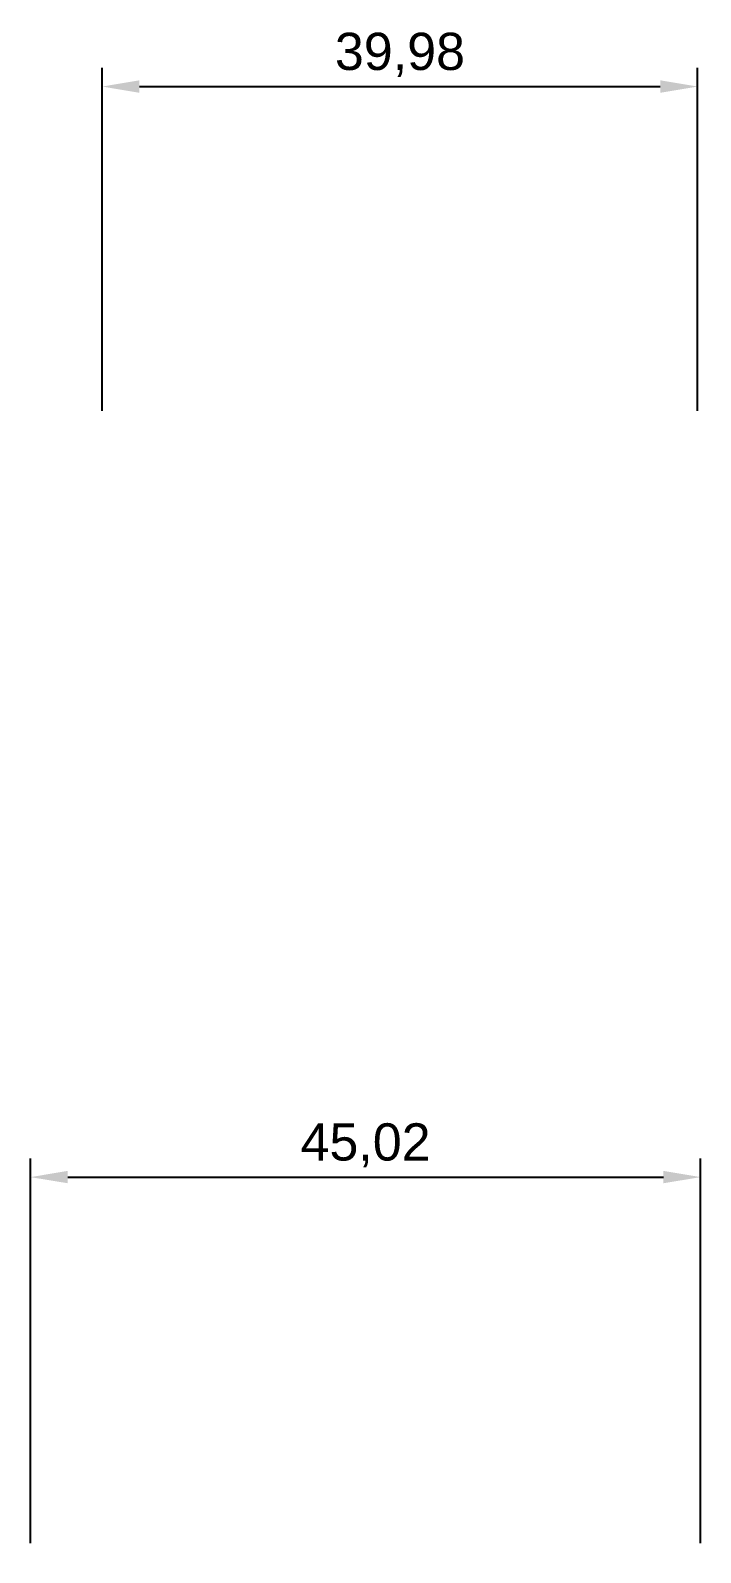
# Model space of a CAD drawing. Header units: millimetres. Extents: x -39 to 126, y -75 to 30.
# Drawn here: x -38.8 to 6.2, y -75 to 27.2 of the extents above; entities that cross this region are included whole.
import ezdxf

# ---------------------------------------------------------------- set-up
doc = ezdxf.new("R2010")
doc.units = ezdxf.units.MM
doc.styles.get("Standard").update_dxf_attribs({"font": 'arial.ttf'})
doc.dimstyles.new('ISO-25', dxfattribs={"dimtxt": 2.5, "dimasz": 2.5, "dimexe": 1.25, "dimexo": 0.625, "dimtad": 1, "dimtxsty": 'Standard', "dimcen": 2.5, "dimadec": 0, "dimazin": 0, "dimtfac": 1, "dimtmove": 0, "dimatfit": 3, "dimfxl": 1, "dimarcsym": 0})

# ---------------------------------------------------------------- blocks, each defined once
blk = doc.blocks.new('*D2')
at = {"color": 0, "lineweight": -2, "transparency": 16777216}
for p, q in [((-34.02, 1.63), (-34.02, 24.64)), ((5.97, 1.63), (5.97, 24.64)), ((-31.52, 23.39), (3.47, 23.39))]:
    blk.add_line(p, q, dxfattribs=at)
at = {"color": 0, "transparency": 16777216}
for points in [[(-31.52, 23.81), (-31.52, 22.97), (-34.02, 23.39)], [(3.47, 23.81), (3.47, 22.97), (5.97, 23.39)]]:
    blk.add_solid(points, dxfattribs=at)
at = {"layer": 'Defpoints', "color": 0, "transparency": 16777216}
for p in [(5.97, 23.39), (-34.02, 1), (5.97, 1)]:
    blk.add_point(p, dxfattribs=at)
at = {"color": 0, "transparency": 16777216, "insert": (-14.02, 25.52), "char_height": 2.5, "attachment_point": 5}
blk.add_mtext('39,98', dxfattribs=at)
blk = doc.blocks.new('*D5')
at = {"color": 0, "lineweight": -2, "transparency": 16777216}
for p, q in [((-38.84, -74.4), (-38.84, -48.57)), ((6.18, -74.4), (6.18, -48.57)), ((-36.34, -49.82), (3.68, -49.82))]:
    blk.add_line(p, q, dxfattribs=at)
at = {"color": 0, "transparency": 16777216}
for points in [[(-36.34, -49.4), (-36.34, -50.23), (-38.84, -49.82)], [(3.68, -49.4), (3.68, -50.23), (6.18, -49.82)]]:
    blk.add_solid(points, dxfattribs=at)
at = {"layer": 'Defpoints', "color": 0, "transparency": 16777216}
for p in [(6.18, -49.82), (-38.84, -75.02), (6.18, -75.02)]:
    blk.add_point(p, dxfattribs=at)
at = {"color": 0, "transparency": 16777216, "insert": (-16.33, -47.69), "char_height": 2.5, "attachment_point": 5}
blk.add_mtext('45,02', dxfattribs=at)

msp = doc.modelspace()

# ---------------------------------------------------------------- dimensions: what is measured, and where the dimension line sits
for base, p1, p2, picture, middle in [((5.966, 23.389), (-34.015, 1.005), (5.966, 1.005), '*D2', (-14.024, 23.389)), ((6.175, -49.817, -0.252), (-38.844, -75.022, -0.252), (6.175, -75.022, -0.252), '*D5', (-16.334, -49.817, -0.252))]:
    dim = msp.add_linear_dim(base=base, p1=p1, p2=p2, dimstyle='ISO-25')
    dim.commit()
    dim.dimension.update_dxf_attribs({"geometry": picture, "text_midpoint": middle, "dimtype": 160})

doc.saveas('drawing.dxf')
